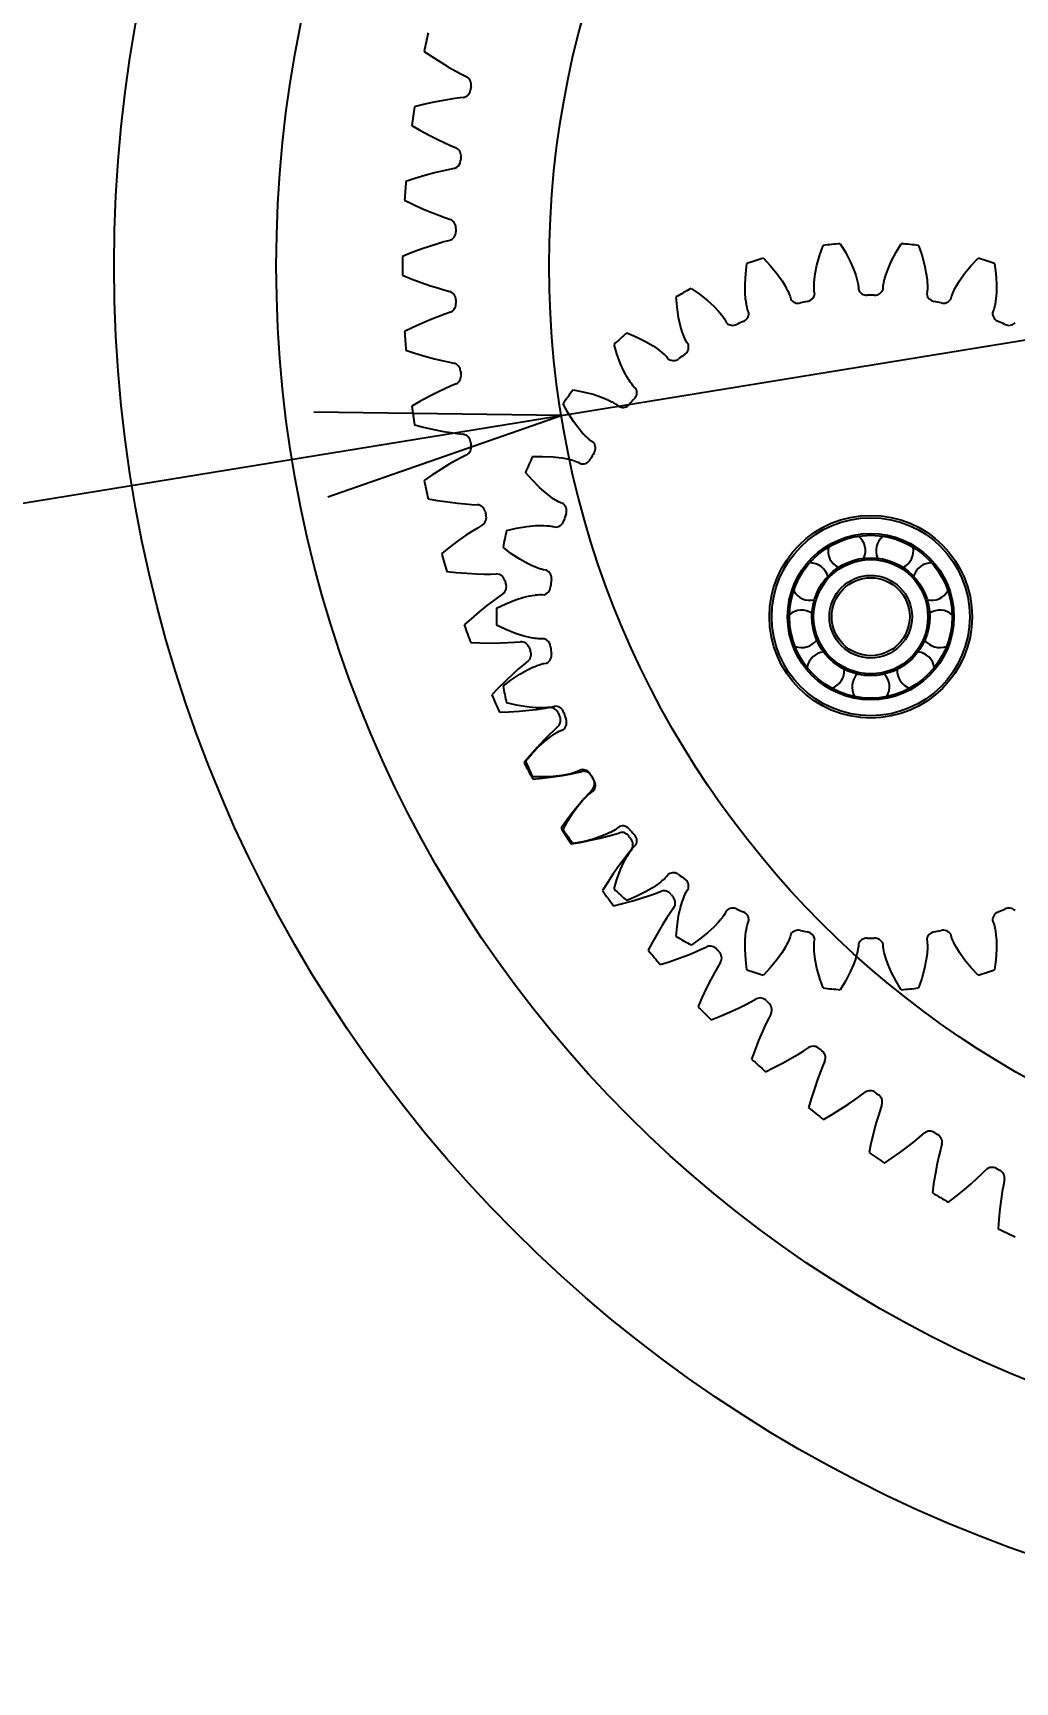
# Model space of a CAD drawing. Extents: x -3282 to 4846, y -1718 to 1845.
# Drawn here: x 2387.8 to 2513.8, y 307.5 to 519.1 of the extents above; entities that cross this region are included whole.
import ezdxf

# ---------------------------------------------------------------- set-up
doc = ezdxf.new("R2010")
doc.units = 0
doc.layers.get('0').update_dxf_attribs({"linetype": 'CONTINUOUS'})
doc.layers.add('DIMENSION', color=7, linetype='CONTINUOUS')
doc.layers.add('OUTLINE', color=7, linetype='CONTINUOUS')
doc.styles.add('VCDSTYLE14', font='DejaVu Sans Mono')
doc.dimstyles.get("Standard").update_dxf_attribs({"dimtxt": 2.5, "dimasz": 2.5, "dimexe": 1.25, "dimexo": 0.625, "dimtad": 1, "dimcen": 2.5, "dimazin": 3, "dimtfac": 1, "dimtmove": 0, "dimatfit": 3})

# ---------------------------------------------------------------- blocks, each defined once
blk = doc.blocks.new('*D3')
at = {"layer": 'DIMENSION'}
for p, q in [((2720.820225, 518.82797), (2690.862793, 508.370209)), ((2720.47168, 513.198486), (2690.862793, 508.370209)), ((2455.580078, 470.00296), (2690.862793, 508.370209)), ((2690.862793, 508.370209), (2722.590595, 507.971368)), ((2260.59668, 438.207214), (2455.580078, 470.00296)), ((2455.580078, 470.00296), (2423.852276, 470.401786)), ((2425.622651, 459.545186), (2455.580078, 470.00296))]:
    blk.add_line(p, q, dxfattribs=at)
at = {"layer": 'DIMENSION', "style": 'VCDSTYLE14'}
blk.add_text('%%c 238.4', height=20, rotation=9.26, dxfattribs=at).set_placement((2264.383545, 439.837952))

msp = doc.modelspace()

# ---------------------------------------------------------------- linework, layer by layer
at = {"color": 1}
for p, q in [((2437.991554, 516.698517), (2438.97588, 516.033479)), ((2438.97588, 516.033479), (2440.125239, 515.297944)), ((2440.125239, 515.297944), (2441.212444, 514.643509)), ((2441.212444, 514.643509), (2442.053473, 514.165458)), ((2442.053471, 514.16546), (2442.778914, 513.77346)), ((2442.778914, 513.77346), (2443.465147, 513.420559)), ((2437.889703, 509.873464), (2436.737283, 509.585193)), ((2439.221346, 510.171544), (2437.889703, 509.873464)), ((2440.46678, 510.41466), (2439.221346, 510.171544)), ((2441.420595, 510.576231), (2440.46678, 510.41466)), ((2442.236359, 510.696474), (2441.420593, 510.576231)), ((2443.001911, 510.793388), (2442.236359, 510.696474)), ((2436.401832, 507.198334), (2437.430151, 506.603579)), ((2437.430151, 506.603579), (2438.628019, 505.950011)), ((2438.628019, 505.950011), (2439.758226, 505.373009)), ((2439.758226, 505.373009), (2440.630553, 504.954791)), ((2440.630551, 504.954792), (2441.381572, 504.614352)), ((2441.381572, 504.614352), (2442.09075, 504.310179)), ((2440.249589, 501.33016), (2439.309368, 501.102447)), ((2441.054978, 501.507014), (2440.249587, 501.330159)), ((2441.811905, 501.657094), (2441.054978, 501.507014)), ((2436.776321, 500.382802), (2435.646817, 500.014844)), ((2438.083927, 500.773046), (2436.776321, 500.382802)), ((2439.309368, 501.102447), (2438.083927, 500.773046)), ((2435.478682, 497.6104), (2436.545984, 497.088826)), ((2436.545984, 497.088826), (2437.786524, 496.520408)), ((2437.786524, 496.520408), (2438.954227, 496.023651)), ((2438.954227, 496.023651), (2439.853604, 495.667302)), ((2439.853601, 495.667303), (2440.62654, 495.380081)), ((2440.62654, 495.380081), (2441.355209, 495.126119)), ((2436.327686, 490.837593), (2435.226601, 490.391741)), ((2437.604884, 491.3181), (2436.327686, 490.837593)), ((2438.804363, 491.732181), (2437.604884, 491.3181)), ((2439.726409, 492.024926), (2438.804363, 491.732181)), ((2440.517499, 492.25753), (2439.726407, 492.024925)), ((2441.262113, 492.460045), (2440.517499, 492.25753)), ((2488.741609, 490.586921), (2489.163982, 491.798503)), ((2491.361776, 492.029499), (2492.02682, 490.93221)), ((2492.02682, 490.93221), (2492.65255, 489.729284)), ((2497.905914, 489.729284), (2498.531645, 490.93221)), ((2498.531645, 490.93221), (2499.196689, 492.0295)), ((2501.394483, 491.798501), (2501.816855, 490.586921)), ((2479.237299, 488.213714), (2479.39854, 489.486636)), ((2481.50028, 490.169531), (2482.378931, 489.234491)), ((2482.378931, 489.234491), (2483.24109, 488.187949)), ((2488.157545, 488.171826), (2488.379655, 489.280185)), ((2488.379655, 489.280185), (2488.741609, 490.586921)), ((2492.65255, 489.729284), (2493.100247, 488.691325)), ((2493.100247, 488.691325), (2493.354717, 487.974562)), ((2497.203747, 487.974559), (2497.458217, 488.691325)), ((2497.458217, 488.691325), (2497.905914, 489.729284)), ((2501.816855, 490.586921), (2502.17881, 489.280185)), ((2502.17881, 489.280185), (2502.40092, 488.171826)), ((2507.317375, 488.187949), (2508.179534, 489.234491)), ((2508.179534, 489.234491), (2509.058185, 490.169532)), ((2511.159925, 489.486634), (2511.321165, 488.213714)), ((2435.226601, 487.981425), (2436.327686, 487.535573)), ((2436.327686, 487.535573), (2437.604855, 487.055076)), ((2437.604855, 487.055076), (2438.804366, 486.640984)), ((2438.804366, 486.640984), (2439.726409, 486.34824)), ((2479.15494, 486.860279), (2479.237299, 488.213714)), ((2479.168124, 485.729961), (2479.15494, 486.860279)), ((2483.24109, 488.187949), (2483.894807, 487.265753)), ((2483.894807, 487.265753), (2484.29274, 486.61756)), ((2484.29274, 486.61756), (2484.447531, 486.336951)), ((2488.00681, 486.483321), (2488.007707, 486.587176)), ((2488.00984, 486.266616), (2488.00681, 486.483321)), ((2488.007707, 486.587176), (2488.010514, 486.710053)), ((2488.010514, 486.710053), (2488.02053, 486.942641)), ((2488.02053, 486.942641), (2488.024939, 487.017113)), ((2488.024939, 487.017113), (2488.05766, 487.41782)), ((2488.057659, 487.417816), (2488.157545, 488.171826)), ((2493.354717, 487.974561), (2493.447784, 487.667902)), ((2493.447784, 487.667902), (2493.545773, 487.301099)), ((2493.545773, 487.301099), (2493.547984, 487.292067)), ((2493.547984, 487.292067), (2493.598749, 487.071053)), ((2493.598749, 487.071053), (2493.613889, 486.998627)), ((2493.613889, 486.998627), (2493.657545, 486.761054)), ((2493.657545, 486.761054), (2493.682134, 486.589028)), ((2493.682134, 486.589028), (2493.691125, 486.505417)), ((2493.691124, 486.505424), (2493.706469, 486.157125)), ((2496.851995, 486.157125), (2496.86734, 486.505424)), ((2496.86734, 486.505424), (2496.879983, 486.618167)), ((2496.879983, 486.618167), (2496.915803, 486.848314)), ((2496.915803, 486.848314), (2496.917624, 486.858458)), ((2496.917624, 486.858458), (2496.959716, 487.071057)), ((2496.959716, 487.071057), (2496.982186, 487.172457)), ((2496.982186, 487.172457), (2497.01048, 487.292065)), ((2497.01048, 487.292065), (2497.068634, 487.517487)), ((2497.068634, 487.517487), (2497.088431, 487.589416)), ((2497.088431, 487.589416), (2497.203748, 487.974563)), ((2502.40092, 488.171826), (2502.500805, 487.417819)), ((2502.500805, 487.417818), (2502.52808, 487.09851)), ((2502.52808, 487.09851), (2502.547665, 486.71935)), ((2502.547665, 486.71935), (2502.54795, 486.710055)), ((2502.54795, 486.710055), (2502.551655, 486.483316)), ((2502.551655, 486.483316), (2502.551405, 486.409325)), ((2506.072852, 486.264806), (2506.265726, 486.617561)), ((2506.265724, 486.617558), (2506.663657, 487.265753)), ((2506.663657, 487.265753), (2507.317375, 488.187949)), ((2511.321165, 488.213714), (2511.403525, 486.860279)), ((2511.403525, 486.860279), (2511.39034, 485.729961)), ((2439.726407, 486.348241), (2440.517499, 486.115636)), ((2440.517499, 486.115636), (2441.262108, 485.913122)), ((2470.434099, 483.91631), (2470.327161, 485.194939)), ((2472.240991, 486.299888), (2473.294846, 485.567963)), ((2473.294846, 485.567963), (2474.355753, 484.723543)), ((2474.355753, 484.723543), (2475.186921, 483.957415)), ((2479.227189, 484.97166), (2479.168124, 485.729961)), ((2479.278495, 484.572911), (2479.227189, 484.971664)), ((2479.289666, 484.499149), (2479.278495, 484.572911)), ((2479.328226, 484.269562), (2479.289666, 484.499149)), ((2484.447531, 486.336951), (2484.619641, 485.998537)), ((2484.619641, 485.998537), (2484.623682, 485.990162)), ((2484.623682, 485.990162), (2484.719289, 485.784532)), ((2484.719289, 485.784532), (2484.749156, 485.716837)), ((2484.749156, 485.716837), (2484.841252, 485.493531)), ((2484.841252, 485.493531), (2484.901071, 485.330377)), ((2484.901071, 485.330377), (2484.927248, 485.250463)), ((2484.927246, 485.25047), (2485.014672, 484.912972)), ((2488.010167, 486.256315), (2488.00984, 486.266616)), ((2488.02298, 486.023749), (2488.010167, 486.256315)), ((2488.034055, 485.910842), (2488.02298, 486.023749)), ((2488.09146, 485.566964), (2488.034055, 485.910842)), ((2502.52441, 485.910842), (2502.467004, 485.566964)), ((2502.532999, 485.994488), (2502.524409, 485.910835)), ((2502.544713, 486.167867), (2502.532999, 485.994488)), ((2502.551405, 486.409325), (2502.544713, 486.167867)), ((2505.543793, 484.912972), (2505.631218, 485.25047)), ((2505.631218, 485.25047), (2505.667025, 485.35812)), ((2505.667025, 485.35812), (2505.749913, 485.575791)), ((2505.749913, 485.575791), (2505.753803, 485.585334)), ((2505.753803, 485.585334), (2505.839177, 485.784536)), ((2505.839177, 485.784536), (2505.882239, 485.879048)), ((2505.882239, 485.879048), (2505.934781, 485.99016)), ((2505.934781, 485.99016), (2506.038533, 486.198565)), ((2506.038533, 486.198565), (2506.072852, 486.264806)), ((2511.291566, 484.653662), (2511.231892, 484.278715)), ((2511.331276, 484.971663), (2511.291566, 484.653662)), ((2511.39034, 485.729961), (2511.331276, 484.971663)), ((2438.954224, 482.349513), (2437.786552, 481.85277)), ((2439.853603, 482.705863), (2438.954224, 482.349513)), ((2440.626541, 482.993085), (2439.853601, 482.705863)), ((2441.355214, 483.247049), (2440.626541, 482.993085)), ((2470.634934, 482.575327), (2470.434099, 483.91631)), ((2470.882837, 481.472451), (2470.634934, 482.575327)), ((2475.186921, 483.957415), (2475.710925, 483.406121)), ((2475.710925, 483.406121), (2475.920675, 483.163827)), ((2475.920675, 483.163827), (2476.159384, 482.868592)), ((2476.159384, 482.868592), (2476.165079, 482.86124)), ((2476.165079, 482.86124), (2476.301349, 482.679981)), ((2476.301349, 482.679981), (2476.344638, 482.619975)), ((2476.344638, 482.619975), (2476.48115, 482.420698)), ((2476.48115, 482.420698), (2476.573582, 482.273545)), ((2476.573582, 482.273545), (2476.615803, 482.20082)), ((2479.351028, 484.148787), (2479.328226, 484.269562)), ((2479.371744, 484.047014), (2479.351028, 484.148787)), ((2479.419763, 483.835675), (2479.371744, 484.047014)), ((2479.422224, 483.825667), (2479.419763, 483.835675)), ((2479.483111, 483.600847), (2479.422224, 483.825667)), ((2479.517418, 483.49271), (2479.483111, 483.600847)), ((2479.645065, 483.168281), (2479.517418, 483.49271)), ((2511.041047, 483.49271), (2510.913399, 483.168281)), ((2511.066839, 483.572742), (2511.041044, 483.492703)), ((2511.114344, 483.739897), (2511.066839, 483.572742)), ((2511.171092, 483.974687), (2511.114344, 483.739897)), ((2511.18672, 484.047009), (2511.171092, 483.974687)), ((2511.230239, 484.269564), (2511.18672, 484.047009)), ((2511.231892, 484.278715), (2511.230239, 484.269564)), ((2436.545984, 481.28434), (2435.478682, 480.762766)), ((2437.786552, 481.85277), (2436.545984, 481.28434)), ((2463.988583, 480.589692), (2465.171585, 480.09287)), ((2471.09827, 480.743001), (2470.882837, 481.472451)), ((2471.23136, 480.363633), (2471.098269, 480.743005)), ((2471.257622, 480.293805), (2471.23136, 480.363633)), ((2471.343074, 480.077252), (2471.257622, 480.293805)), ((2476.6158, 482.200826), (2476.771484, 481.888881)), ((2435.646817, 478.358322), (2436.776321, 477.990363)), ((2462.71675, 477.882526), (2462.346306, 479.110981)), ((2465.171585, 480.09287), (2466.384874, 479.487477)), ((2466.384874, 479.487477), (2467.357165, 478.9109)), ((2467.357165, 478.9109), (2467.984338, 478.4806)), ((2467.984339, 478.4806), (2468.239881, 478.28721)), ((2468.239881, 478.28721), (2468.534757, 478.048058)), ((2468.534757, 478.048058), (2468.541855, 478.04205)), ((2468.541855, 478.04205), (2468.712834, 477.893085)), ((2471.390488, 479.963857), (2471.343074, 480.077252)), ((2471.431911, 479.868615), (2471.390488, 479.963857)), ((2471.52282, 479.671878), (2471.431911, 479.868615)), ((2471.527309, 479.662601), (2471.52282, 479.671878)), ((2471.633607, 479.455353), (2471.527309, 479.662601)), ((2471.689648, 479.356711), (2471.633607, 479.455353)), ((2471.881958, 479.065912), (2471.689648, 479.356711)), ((2436.776321, 477.990363), (2438.083897, 477.600128)), ((2438.083897, 477.600128), (2439.309371, 477.270718)), ((2439.309371, 477.270718), (2440.249589, 477.043006)), ((2440.249587, 477.043006), (2441.054977, 476.866152)), ((2441.054977, 476.866152), (2441.811899, 476.716073)), ((2463.192002, 476.612603), (2462.71675, 477.882526)), ((2463.663789, 475.585369), (2463.192002, 476.612603)), ((2468.712834, 477.893085), (2468.767653, 477.84339)), ((2468.767653, 477.84339), (2468.942614, 477.676849)), ((2468.942614, 477.676849), (2469.063621, 477.55213)), ((2469.063621, 477.55213), (2469.12004, 477.489773)), ((2469.120035, 477.489778), (2469.337175, 477.217018)), ((2442.090755, 474.062989), (2441.381572, 473.758814)), ((2464.026176, 474.916651), (2463.663789, 475.585369)), ((2464.235232, 474.573244), (2464.026173, 474.916655)), ((2464.275438, 474.510402), (2464.235232, 474.573244)), ((2464.404047, 474.316348), (2464.275438, 474.510402)), ((2464.474001, 474.215288), (2464.404047, 474.316348)), ((2464.53432, 474.13074), (2464.474001, 474.215288)), ((2464.664147, 473.957203), (2464.53432, 474.13074)), ((2464.670467, 473.949062), (2464.664147, 473.957203)), ((2464.817532, 473.768444), (2464.670467, 473.949062)), ((2437.430151, 471.769586), (2436.401832, 471.174831)), ((2438.628046, 472.423169), (2437.430151, 471.769586)), ((2439.758223, 473.000155), (2438.628046, 472.423169)), ((2440.630553, 473.418375), (2439.758223, 473.000155)), ((2441.381572, 473.758814), (2440.630551, 473.418374)), ((2457.103727, 473.288505), (2458.364173, 473.048499)), ((2458.364173, 473.048499), (2459.676816, 472.708593)), ((2459.676816, 472.708593), (2460.747738, 472.346767)), ((2460.747738, 472.346767), (2461.45067, 472.056266)), ((2461.45067, 472.056266), (2461.740837, 471.920233)), ((2461.740837, 471.920233), (2462.078991, 471.747614)), ((2462.078991, 471.747614), (2462.087184, 471.743214)), ((2462.087184, 471.743214), (2462.285398, 471.633052)), ((2464.892856, 473.683609), (2464.817532, 473.768444)), ((2465.141425, 473.439148), (2464.892856, 473.683609)), ((2456.422538, 470.376068), (2455.804779, 471.500659)), ((2457.151437, 469.232707), (2456.422538, 470.376068)), ((2462.285398, 471.633052), (2462.349351, 471.59584)), ((2462.349351, 471.59584), (2462.555114, 471.469316)), ((2462.555114, 471.469316), (2462.699408, 471.372481)), ((2462.699408, 471.372481), (2462.767558, 471.323216)), ((2462.767552, 471.32322), (2463.036657, 471.101566)), ((2436.737283, 468.787973), (2437.889703, 468.499701)), ((2437.889703, 468.499701), (2439.221316, 468.201628)), ((2439.221316, 468.201628), (2440.466783, 467.958505)), ((2440.466783, 467.958505), (2441.420595, 467.796934)), ((2441.420593, 467.796934), (2442.236358, 467.676692)), ((2442.236358, 467.676692), (2443.001905, 467.579779)), ((2457.826487, 468.32601), (2457.151437, 469.232707)), ((2458.31999, 467.747249), (2457.826487, 468.32601)), ((2458.595876, 467.454811), (2458.319987, 467.747252)), ((2458.648269, 467.401703), (2458.595876, 467.454811)), ((2458.814413, 467.238628), (2458.648269, 467.401703)), ((2458.90385, 467.154321), (2458.814413, 467.238628)), ((2458.98043, 467.084162), (2458.90385, 467.154321)), ((2459.1435, 466.94141), (2458.98043, 467.084162)), ((2459.151374, 466.93476), (2459.1435, 466.94141)), ((2459.332778, 466.788665), (2459.151374, 466.93476)), ((2459.424095, 466.721345), (2459.332778, 466.788665)), ((2459.718058, 466.533906), (2459.424095, 466.721345)), ((2441.212441, 463.729655), (2440.125266, 463.075238)), ((2442.053473, 464.207707), (2441.212441, 463.729655)), ((2442.778915, 464.599705), (2442.053471, 464.207706)), ((2443.465151, 464.952609), (2442.778915, 464.599705)), ((2451.887323, 464.715424), (2453.170125, 464.742725)), ((2453.170125, 464.742725), (2454.524755, 464.68316)), ((2454.524755, 464.68316), (2455.647503, 464.551898)), ((2455.647503, 464.551898), (2456.395472, 464.413893)), ((2456.395473, 464.413893), (2456.707581, 464.341161)), ((2456.707581, 464.341161), (2457.074236, 464.242621)), ((2457.074236, 464.242621), (2457.083164, 464.24002)), ((2457.083164, 464.24002), (2457.29995, 464.173477)), ((2457.29995, 464.173477), (2457.370243, 464.150375)), ((2457.370243, 464.150375), (2457.597815, 464.069396)), ((2457.597815, 464.069396), (2457.759089, 464.004678)), ((2457.759089, 464.004678), (2457.835993, 463.970658)), ((2457.835986, 463.970661), (2458.145295, 463.809801)), ((2438.97588, 462.339686), (2437.991554, 461.674648)), ((2440.125266, 463.075238), (2438.97588, 462.339686)), ((2451.826549, 461.725004), (2450.988475, 462.69658)), ((2452.777238, 460.758174), (2451.826549, 461.725004)), ((2438.492687, 459.317004), (2439.662409, 459.109823)), ((2439.662409, 459.109823), (2441.01157, 458.905364)), ((2453.626051, 460.011642), (2452.777238, 460.758174)), ((2454.2291, 459.548134), (2453.626051, 460.011642)), ((2454.559758, 459.319446), (2454.229096, 459.548136)), ((2454.622049, 459.278391), (2454.559758, 459.319446)), ((2454.818467, 459.153423), (2454.622049, 459.278391)), ((2454.923478, 459.089554), (2454.818467, 459.153423)), ((2455.012972, 459.036849), (2454.923478, 459.089554)), ((2455.202158, 458.931121), (2455.012972, 459.036849)), ((2441.01157, 458.905364), (2442.270963, 458.749714)), ((2442.270963, 458.749714), (2443.233722, 458.65507)), ((2443.23372, 458.655071), (2444.055886, 458.592026)), ((2444.055886, 458.592026), (2444.826328, 458.548751)), ((2455.211243, 458.926254), (2455.202158, 458.931121)), ((2455.419057, 458.821068), (2455.211243, 458.926254)), ((2455.522375, 458.774205), (2455.419057, 458.821068)), ((2455.848885, 458.65198), (2455.522375, 458.774205)), ((2444.11543, 455.118734), (2443.309794, 454.583179)), ((2444.81176, 455.560382), (2444.115428, 455.118733)), ((2445.471708, 455.960295), (2444.81176, 455.560382)), ((2448.567355, 455.245134), (2449.816448, 455.538548)), ((2449.816448, 455.538548), (2451.15386, 455.761929)), ((2451.15386, 455.761929), (2452.279364, 455.866967)), ((2452.279364, 455.866967), (2453.039682, 455.88749)), ((2453.039682, 455.88749), (2453.360092, 455.881238)), ((2453.360092, 455.881238), (2453.739222, 455.861083)), ((2453.739222, 455.861083), (2453.748496, 455.860395)), ((2453.748496, 455.860395), (2453.97438, 455.840378)), ((2453.97438, 455.840378), (2454.047939, 455.832396)), ((2454.047939, 455.832396), (2454.287375, 455.800501)), ((2454.287375, 455.800501), (2454.45858, 455.770728)), ((2454.45858, 455.770728), (2454.540877, 455.753442)), ((2454.54087, 455.753443), (2454.876864, 455.660407)), ((2441.175641, 453.040581), (2440.240103, 452.3085)), ((2442.270917, 453.854518), (2441.175641, 453.040581)), ((2443.309794, 454.583179), (2442.270917, 453.854518)), ((2449.129652, 452.307427), (2448.107889, 453.083526)), ((2450.260581, 451.559384), (2449.129652, 452.307427)), ((2451.246058, 451.005643), (2450.260581, 451.559384)), ((2451.932298, 450.677644), (2451.246058, 451.005643)), ((2452.303277, 450.522702), (2451.932294, 450.677646)), ((2452.372742, 450.495495), (2452.303277, 450.522702)), ((2440.904476, 449.991556), (2442.085801, 449.866476)), ((2442.085801, 449.866476), (2443.445938, 449.756628)), ((2443.445938, 449.756628), (2444.713121, 449.689207)), ((2444.713121, 449.689207), (2445.680136, 449.661953)), ((2445.680134, 449.661953), (2446.504695, 449.656414)), ((2446.504695, 449.656414), (2447.27628, 449.666987)), ((2452.590851, 450.414096), (2452.372742, 450.495495)), ((2452.706846, 450.373455), (2452.590851, 450.414096)), ((2452.805342, 450.340509), (2452.706846, 450.373455)), ((2453.012376, 450.276425), (2452.805342, 450.340509)), ((2453.022274, 450.273553), (2453.012376, 450.276425)), ((2453.247417, 450.213873), (2453.022274, 450.273553)), ((2453.35822, 450.189514), (2453.247417, 450.213873)), ((2453.703008, 450.137846), (2453.35822, 450.189515)), ((2447.470205, 446.684881), (2446.806377, 446.195735)), ((2448.100649, 447.129857), (2447.470205, 446.684881)), ((2448.449713, 445.838236), (2449.711455, 446.334799)), ((2449.711455, 446.334799), (2450.790526, 446.671547)), ((2450.790526, 446.671547), (2451.529962, 446.8497)), ((2451.529962, 446.8497), (2451.84467, 446.910202)), ((2451.84467, 446.910202), (2452.219705, 446.969313)), ((2452.219705, 446.969313), (2452.22892, 446.970569)), ((2452.22892, 446.970569), (2452.45403, 446.997953)), ((2452.45403, 446.997953), (2452.527641, 447.005439)), ((2452.527641, 447.005439), (2452.768476, 447.024023)), ((2452.768476, 447.024023), (2452.94213, 447.030496)), ((2452.94213, 447.030496), (2453.026223, 447.030698)), ((2453.026215, 447.030698), (2453.374211, 447.009552)), ((2445.054546, 444.805933), (2444.018715, 443.917576)), ((2446.040063, 445.605287), (2445.054546, 444.805933)), ((2446.806379, 446.195736), (2446.040063, 445.605287)), ((2447.288919, 445.291533), (2448.449713, 445.838236)), ((2444.018715, 443.917576), (2443.136524, 443.122019)), ((2448.449713, 442.534929), (2447.288918, 443.081633)), ((2449.711455, 442.038367), (2448.449713, 442.534929)), ((2443.960901, 440.857063), (2445.148073, 440.814692)), ((2445.148073, 440.814692), (2446.512559, 440.799991)), ((2446.512559, 440.799991), (2447.781358, 440.821128)), ((2447.781358, 440.821128), (2448.74792, 440.861396)), ((2448.747917, 440.861396), (2449.570856, 440.913388)), ((2449.570856, 440.913388), (2450.339823, 440.977759)), ((2450.790526, 441.701618), (2449.711455, 442.038367)), ((2451.529964, 441.523465), (2450.790526, 441.701618)), ((2451.925052, 441.449039), (2451.52996, 441.523465)), ((2451.998655, 441.43687), (2451.925052, 441.449039)), ((2452.228922, 441.402596), (2451.998655, 441.43687)), ((2452.350832, 441.386961), (2452.228922, 441.402596)), ((2452.454025, 441.375213), (2452.350832, 441.386961)), ((2452.669859, 441.355574), (2452.454025, 441.375213)), ((2452.680138, 441.354823), (2452.669859, 441.355574)), ((2452.912769, 441.343256), (2452.680138, 441.354823)), ((2453.026215, 441.342468), (2452.912769, 441.343256)), ((2453.374211, 441.363614), (2453.026215, 441.342468)), ((2450.741298, 438.016445), (2450.113208, 437.482184)), ((2451.339166, 438.504314), (2450.741298, 438.016445)), ((2452.227547, 437.820132), (2452.582097, 437.955925)), ((2452.582097, 437.955925), (2452.590849, 437.959069)), ((2452.590849, 437.959069), (2452.805346, 438.032658)), ((2452.805346, 438.032658), (2452.875793, 438.055285)), ((2452.875793, 438.055285), (2453.107501, 438.123535)), ((2453.107501, 438.123535), (2453.276015, 438.165971)), ((2453.276015, 438.165971), (2453.358227, 438.183652)), ((2453.35822, 438.183651), (2453.703008, 438.235319)), ((2448.462592, 435.973566), (2447.491253, 435.015117)), ((2448.10789, 435.28964), (2449.129652, 436.065739)), ((2449.389948, 436.83972), (2448.462592, 435.973566)), ((2449.129652, 436.065739), (2450.260581, 436.813781)), ((2450.113209, 437.482185), (2449.389948, 436.83972)), ((2450.260581, 436.813781), (2451.246058, 437.367522)), ((2451.246058, 437.367522), (2451.932295, 437.69552)), ((2451.932295, 437.69552), (2452.227547, 437.820132)), ((2447.491253, 435.015117), (2446.666706, 434.15996)), ((2447.64707, 431.958027), (2448.834306, 431.998572)), ((2449.816448, 432.834617), (2448.567353, 433.128031)), ((2448.834306, 431.998572), (2450.196494, 432.079088)), ((2451.15386, 432.611237), (2449.816448, 432.834617)), ((2450.196494, 432.079088), (2451.460728, 432.188681)), ((2452.279364, 432.506199), (2451.15386, 432.611237)), ((2451.460728, 432.188681), (2452.422126, 432.296275)), ((2453.039684, 432.485676), (2452.279364, 432.506199)), ((2452.422123, 432.296274), (2453.239431, 432.405545)), ((2453.441612, 432.49502), (2453.03968, 432.485676)), ((2453.239431, 432.405545), (2454.002035, 432.5234)), ((2453.516137, 432.498419), (2453.441612, 432.49502)), ((2453.748498, 432.51277), (2453.516137, 432.498419)), ((2453.870995, 432.522823), (2453.748498, 432.51277)), ((2453.974375, 432.532786), (2453.870995, 432.522823)), ((2454.189576, 432.558452), (2453.974375, 432.532786)), ((2454.199786, 432.559854), (2454.189576, 432.558452)), ((2454.429739, 432.596907), (2454.199786, 432.559854)), ((2454.54087, 432.619722), (2454.429739, 432.596907)), ((2454.876864, 432.712758), (2454.54087, 432.619722)), ((2454.609102, 429.597305), (2454.01981, 429.020531)), ((2455.171481, 430.12569), (2454.609102, 429.597305)), ((2455.012976, 429.336319), (2455.077178, 429.373098)), ((2455.077178, 429.373098), (2455.289633, 429.488031)), ((2455.289633, 429.488031), (2455.445641, 429.564576)), ((2455.445641, 429.564576), (2455.522381, 429.598964)), ((2455.522375, 429.598961), (2455.848885, 429.721185)), ((2452.478451, 427.400448), (2451.576336, 426.376576)), ((2451.826549, 426.648162), (2452.777238, 427.614991)), ((2453.343129, 428.32918), (2452.478451, 427.400448)), ((2452.777238, 427.614991), (2453.626051, 428.361523)), ((2454.019812, 429.020533), (2453.343129, 428.32918)), ((2453.626051, 428.361523), (2454.229097, 428.82503)), ((2454.229098, 428.82503), (2454.491989, 429.008305)), ((2454.491989, 429.008305), (2454.810559, 429.214846)), ((2454.810559, 429.214846), (2454.818466, 429.219741)), ((2454.818466, 429.219741), (2455.012976, 429.336319)), ((2451.576336, 426.376576), (2450.813451, 425.465984)), ((2450.988476, 425.676586), (2451.826549, 426.648162)), ((2453.170125, 423.630441), (2451.887322, 423.657742)), ((2451.945025, 423.337802), (2453.126541, 423.461066)), ((2453.126541, 423.461066), (2454.479794, 423.636407)), ((2454.524755, 423.690005), (2453.170125, 423.630441)), ((2454.479794, 423.636407), (2455.733304, 423.833921)), ((2455.647503, 423.821268), (2454.524755, 423.690005)), ((2456.395475, 423.959273), (2455.647503, 423.821268)), ((2455.733304, 423.833921), (2456.684854, 424.008317)), ((2456.786677, 424.051978), (2456.395471, 423.959272)), ((2456.684852, 424.008317), (2457.492546, 424.174334)), ((2456.858867, 424.070798), (2456.786677, 424.051978)), ((2457.083166, 424.133146), (2456.858867, 424.070798)), ((2457.200896, 424.168447), (2457.083166, 424.133146)), ((2457.299946, 424.199687), (2457.200896, 424.168447)), ((2457.505108, 424.269534), (2457.299946, 424.199687)), ((2457.492546, 424.174334), (2458.245071, 424.345097)), ((2457.514804, 424.273029), (2457.505108, 424.269534)), ((2457.732027, 424.357081), (2457.514804, 424.273029)), ((2457.835986, 424.402504), (2457.732027, 424.357081)), ((2458.145295, 424.563364), (2457.835986, 424.402504)), ((2459.054773, 421.468477), (2458.507151, 420.852002)), ((2458.53903, 420.859842), (2458.807695, 421.128104)), ((2458.807695, 421.128104), (2458.814412, 421.134536)), ((2458.814412, 421.134536), (2458.980433, 421.289007)), ((2458.980433, 421.289007), (2459.035586, 421.338331)), ((2459.035586, 421.338331), (2459.219503, 421.494925)), ((2459.578925, 422.034805), (2459.054773, 421.468477)), ((2459.219503, 421.494925), (2459.356187, 421.602233)), ((2459.356187, 421.602233), (2459.424101, 421.651824)), ((2459.424095, 421.65182), (2459.718058, 421.839259)), ((2457.082558, 419.128345), (2456.254062, 418.044039)), ((2456.422538, 417.997097), (2457.151437, 419.140459)), ((2457.880344, 420.115132), (2457.082558, 419.128345)), ((2457.151437, 419.140459), (2457.826487, 420.047155)), ((2457.826487, 420.047155), (2458.319988, 420.625914)), ((2458.507152, 420.852004), (2457.880344, 420.115132)), ((2458.319988, 420.625914), (2458.53903, 420.859842)), ((2456.254062, 418.044039), (2455.556555, 417.082449)), ((2455.80478, 416.872508), (2456.422538, 417.997097)), ((2462.195004, 416.68896), (2462.087186, 416.629953)), ((2462.285394, 416.740111), (2462.195004, 416.68896)), ((2462.47155, 416.851087), (2462.285394, 416.740111)), ((2462.480308, 416.856521), (2462.47155, 416.851087)), ((2462.675309, 416.983901), (2462.480308, 416.856521)), ((2462.767552, 417.049945), (2462.675309, 416.983901)), ((2463.036657, 417.271599), (2462.767552, 417.049945)), ((2456.833827, 415.038386), (2458.003866, 415.243768)), ((2458.364173, 415.324666), (2457.103725, 415.084661)), ((2458.003866, 415.243768), (2459.341592, 415.51308)), ((2459.676816, 415.664572), (2458.364173, 415.324666)), ((2459.341592, 415.51308), (2460.57827, 415.797554)), ((2460.747738, 416.026399), (2459.676816, 415.664572)), ((2460.57827, 415.797554), (2461.515338, 416.037901)), ((2461.450673, 416.3169), (2460.747738, 416.026399)), ((2461.814051, 416.488915), (2461.450669, 416.316899)), ((2461.515335, 416.037901), (2462.309481, 416.259855)), ((2461.880751, 416.522333), (2461.814051, 416.488915)), ((2462.087186, 416.629953), (2461.880751, 416.522333)), ((2462.309481, 416.259855), (2463.048261, 416.482697)), ((2464.725355, 414.493553), (2464.836742, 414.626934)), ((2464.836742, 414.626934), (2464.892861, 414.689562)), ((2464.892856, 414.689556), (2465.141425, 414.934018)), ((2463.55337, 413.016394), (2462.97949, 412.237593)), ((2463.192002, 411.760562), (2463.663789, 412.787796)), ((2464.056654, 413.669566), (2463.553369, 413.016392)), ((2463.663789, 412.787796), (2464.026174, 413.456512)), ((2464.026174, 413.456513), (2464.191793, 413.73087)), ((2464.540024, 414.271077), (2464.056654, 413.669566)), ((2464.191793, 413.73087), (2464.398813, 414.049129)), ((2464.398813, 414.049129), (2464.404046, 414.056816)), ((2464.404046, 414.056816), (2464.534323, 414.242429)), ((2464.534323, 414.242429), (2464.578016, 414.302142)), ((2464.578016, 414.302142), (2464.725355, 414.493553)), ((2462.252482, 411.197559), (2461.501642, 410.058102)), ((2462.97949, 412.237593), (2462.252482, 411.197559)), ((2462.346307, 409.262186), (2462.71675, 410.490639)), ((2462.71675, 410.490639), (2463.192002, 411.760562)), ((2468.63505, 410.411251), (2468.541857, 410.331117)), ((2468.712831, 410.480078), (2468.63505, 410.411251)), ((2468.871846, 410.627333), (2468.712831, 410.480078)), ((2468.879282, 410.634469), (2468.871846, 410.627333)), ((2469.043539, 410.799608), (2468.879282, 410.634469)), ((2469.120035, 410.883387), (2469.043539, 410.799608)), ((2469.337175, 411.156148), (2469.120035, 410.883387)), ((2461.501642, 410.058102), (2460.872911, 409.050198)), ((2465.171585, 408.280296), (2463.988582, 407.783473)), ((2466.384874, 408.885688), (2465.171585, 408.280296)), ((2465.972023, 408.11873), (2466.890042, 408.423858)), ((2467.357165, 409.462265), (2466.384874, 408.885688)), ((2466.89004, 408.423858), (2467.666768, 408.700668)), ((2467.984341, 409.892567), (2467.357165, 409.462265)), ((2467.666768, 408.700668), (2468.388205, 408.974502)), ((2468.304014, 410.136373), (2467.984337, 409.892564)), ((2468.362309, 410.182929), (2468.304014, 410.136373)), ((2468.541857, 410.331117), (2468.362309, 410.182929)), ((2471.203227, 407.932958), (2471.339553, 408.287304)), ((2471.339553, 408.287304), (2471.343073, 408.295912)), ((2471.343073, 408.295912), (2471.431913, 408.504555)), ((2471.431913, 408.504555), (2471.462235, 408.572047)), ((2471.462235, 408.572047), (2471.566559, 408.789908)), ((2471.566559, 408.789908), (2471.64778, 408.943534)), ((2471.64778, 408.943534), (2471.689652, 409.016461)), ((2471.689648, 409.016454), (2471.881958, 409.307254)), ((2462.289659, 407.100212), (2463.442521, 407.386711)), ((2463.442521, 407.386711), (2464.758202, 407.748683)), ((2464.758202, 407.748683), (2465.972023, 408.11873)), ((2469.590375, 406.238565), (2469.133879, 405.551875)), ((2470.030608, 406.87233), (2469.590375, 406.238565)), ((2470.634934, 405.797838), (2470.882837, 406.900715)), ((2470.882837, 406.900715), (2471.09827, 407.630162)), ((2471.09827, 407.630162), (2471.203227, 407.932958)), ((2476.6158, 406.172339), (2476.558394, 406.074486)), ((2476.771484, 406.484285), (2476.6158, 406.172339)), ((2468.615724, 404.734942), (2467.963036, 403.646728)), ((2469.13388, 405.551877), (2468.615724, 404.734942)), ((2470.327161, 403.178227), (2470.434099, 404.456856)), ((2470.434099, 404.456856), (2470.634934, 405.797838)), ((2475.186921, 404.415751), (2474.355753, 403.649622)), ((2475.710926, 404.967046), (2475.186921, 404.415751)), ((2475.972924, 405.271989), (2475.710923, 404.967043)), ((2476.020265, 405.329647), (2475.972924, 405.271989)), ((2476.16508, 405.511927), (2476.020265, 405.329647)), ((2476.239576, 405.609687), (2476.16508, 405.511927)), ((2476.301347, 405.69318), (2476.239576, 405.609687)), ((2476.426271, 405.870279), (2476.301347, 405.69318)), ((2476.432061, 405.878805), (2476.426271, 405.870279)), ((2476.558394, 406.074486), (2476.432061, 405.878805)), ((2479.266898, 403.719504), (2479.326572, 404.09445)), ((2479.326572, 404.09445), (2479.328226, 404.103602)), ((2479.328226, 404.103602), (2479.371744, 404.326156)), ((2479.371744, 404.326156), (2479.387372, 404.398478)), ((2479.387372, 404.398478), (2479.44412, 404.633269)), ((2479.44412, 404.633269), (2479.491626, 404.800424)), ((2479.491626, 404.800424), (2479.51742, 404.880462)), ((2479.517418, 404.880456), (2479.645065, 405.204884)), ((2510.913399, 405.204884), (2511.041047, 404.880456)), ((2511.041047, 404.880456), (2511.075354, 404.772318)), ((2511.075354, 404.772318), (2511.13624, 404.547498)), ((2511.13624, 404.547498), (2511.138702, 404.537491)), ((2511.138702, 404.537491), (2511.186721, 404.326152)), ((2511.186721, 404.326152), (2511.207436, 404.224379)), ((2511.207436, 404.224379), (2511.230238, 404.103603)), ((2511.230238, 404.103603), (2511.268799, 403.874016)), ((2467.29351, 402.45767), (2466.736618, 401.408364)), ((2467.963036, 403.646728), (2467.29351, 402.45767)), ((2473.294846, 402.805202), (2472.240989, 402.073276)), ((2474.355753, 403.649622), (2473.294846, 402.805202)), ((2479.15494, 401.512887), (2479.168124, 402.643205)), ((2479.168124, 402.643205), (2479.227189, 403.401503)), ((2479.227189, 403.401503), (2479.266898, 403.719504)), ((2484.485612, 402.108359), (2484.292739, 401.755604)), ((2484.519931, 402.1746), (2484.485612, 402.108359)), ((2484.623683, 402.383005), (2484.519931, 402.1746)), ((2484.676226, 402.494117), (2484.623683, 402.383005)), ((2484.719287, 402.588629), (2484.676226, 402.494117)), ((2484.804661, 402.787831), (2484.719287, 402.588629)), ((2484.808552, 402.797374), (2484.804661, 402.787831)), ((2484.89144, 403.015046), (2484.808552, 402.797374)), ((2484.927246, 403.122696), (2484.89144, 403.015046)), ((2485.014672, 403.460193), (2484.927246, 403.122696)), ((2488.00681, 401.889849), (2488.00706, 401.96384)), ((2488.010514, 401.66311), (2488.00681, 401.889849)), ((2488.00706, 401.96384), (2488.013752, 402.205298)), ((2488.013752, 402.205298), (2488.025466, 402.378678)), ((2488.025466, 402.378678), (2488.034055, 402.46233)), ((2488.034055, 402.462323), (2488.09146, 402.806202)), ((2493.706469, 402.21604), (2493.691124, 401.867741)), ((2496.86734, 401.867741), (2496.851995, 402.21604)), ((2502.467004, 402.806202), (2502.52441, 402.462323)), ((2502.52441, 402.462323), (2502.535484, 402.349416)), ((2502.535484, 402.349416), (2502.548297, 402.11685)), ((2502.548297, 402.11685), (2502.548625, 402.106549)), ((2502.548625, 402.106549), (2502.551655, 401.889845)), ((2502.551655, 401.889845), (2502.550757, 401.785989)), ((2505.631218, 403.122696), (2505.543793, 403.460193)), ((2505.657394, 403.042788), (2505.631216, 403.122703)), ((2505.717212, 402.879634), (2505.657394, 403.042788)), ((2505.809309, 402.656329), (2505.717212, 402.879634)), ((2505.839175, 402.588633), (2505.809309, 402.656329)), ((2505.934782, 402.383004), (2505.839175, 402.588633)), ((2505.938824, 402.374628), (2505.934782, 402.383004)), ((2506.110934, 402.036214), (2505.938824, 402.374628)), ((2506.265725, 401.755606), (2506.110934, 402.036214)), ((2511.268799, 403.874016), (2511.279969, 403.800254)), ((2511.279969, 403.800254), (2511.331276, 403.401501)), ((2511.331275, 403.401505), (2511.39034, 402.643205)), ((2511.39034, 402.643205), (2511.403525, 401.512887)), ((2468.285939, 399.561955), (2469.416007, 399.928176)), ((2469.416007, 399.928176), (2470.703234, 400.381043)), ((2470.703234, 400.381043), (2471.888285, 400.83486)), ((2471.888285, 400.83486), (2472.782783, 401.203284)), ((2472.782781, 401.203283), (2473.538308, 401.533601)), ((2473.538308, 401.533601), (2474.238885, 401.857092)), ((2476.023928, 399.874609), (2475.628977, 399.211679)), ((2479.237299, 400.159452), (2479.15494, 401.512887)), ((2479.39854, 398.886531), (2479.237299, 400.159452)), ((2483.24109, 400.185216), (2482.378931, 399.138674)), ((2483.894807, 401.107412), (2483.24109, 400.185216)), ((2484.292741, 401.755608), (2483.894807, 401.107412)), ((2488.010799, 401.653815), (2488.010514, 401.66311)), ((2488.030385, 401.274655), (2488.010799, 401.653815)), ((2488.057659, 400.955347), (2488.030385, 401.274655)), ((2488.157545, 400.20134), (2488.057659, 400.955347)), ((2488.379655, 399.09298), (2488.157545, 400.20134)), ((2493.354718, 400.398606), (2493.100247, 399.681841)), ((2493.470033, 400.78375), (2493.354717, 400.398602)), ((2493.48983, 400.855678), (2493.470033, 400.78375)), ((2493.547985, 401.0811), (2493.48983, 400.855678)), ((2493.576278, 401.200709), (2493.547985, 401.0811)), ((2493.598748, 401.302108), (2493.576278, 401.200709)), ((2493.64084, 401.514707), (2493.598748, 401.302108)), ((2493.642662, 401.524851), (2493.64084, 401.514707)), ((2493.678482, 401.754999), (2493.642662, 401.524851)), ((2493.691124, 401.867741), (2493.678482, 401.754999)), ((2496.87633, 401.784138), (2496.86734, 401.867749)), ((2496.90092, 401.612112), (2496.87633, 401.784138)), ((2496.944576, 401.374539), (2496.90092, 401.612112)), ((2496.959715, 401.302113), (2496.944576, 401.374539)), ((2497.01048, 401.081099), (2496.959715, 401.302113)), ((2497.012692, 401.072066), (2497.01048, 401.081099)), ((2497.110681, 400.705264), (2497.012692, 401.072066)), ((2497.203747, 400.398604), (2497.110681, 400.705264)), ((2497.458217, 399.681841), (2497.203747, 400.398604)), ((2502.40092, 400.20134), (2502.17881, 399.09298)), ((2502.500805, 400.95535), (2502.40092, 400.20134)), ((2502.533525, 401.356052), (2502.500805, 400.955345)), ((2502.537934, 401.430525), (2502.533525, 401.356052)), ((2502.54795, 401.663112), (2502.537934, 401.430525)), ((2502.550757, 401.785989), (2502.54795, 401.663112)), ((2506.663657, 401.107412), (2506.265725, 401.755605)), ((2507.317375, 400.185216), (2506.663657, 401.107412)), ((2508.179534, 399.138674), (2507.317375, 400.185216)), ((2511.321165, 400.159452), (2511.159925, 398.88653)), ((2511.403525, 401.512887), (2511.321165, 400.159452)), ((2474.761588, 397.64373), (2474.186399, 396.512638)), ((2475.221494, 398.49482), (2474.761588, 397.64373)), ((2475.628977, 399.211679), (2475.221493, 398.494818)), ((2482.378931, 399.138674), (2481.500279, 398.203633)), ((2488.741609, 397.786245), (2488.379655, 399.09298)), ((2489.163981, 396.574664), (2488.741609, 397.786245)), ((2492.65255, 398.643881), (2492.02682, 397.440955)), ((2493.100247, 399.681841), (2492.65255, 398.643881)), ((2497.905914, 398.643881), (2497.458217, 399.681841)), ((2498.531645, 397.440955), (2497.905914, 398.643881)), ((2501.816855, 397.786245), (2501.394483, 396.574663)), ((2502.17881, 399.09298), (2501.816855, 397.786245)), ((2509.058184, 398.203634), (2508.179534, 399.138674)), ((2474.186399, 396.512638), (2473.601448, 395.279773)), ((2492.02682, 397.440955), (2491.361775, 396.343666)), ((2499.196689, 396.343667), (2498.531645, 397.440955)), ((2473.601448, 395.279773), (2473.119109, 394.194176)), ((2475.895224, 392.904499), (2477.147724, 393.446054)), ((2477.147724, 393.446054), (2478.298233, 393.981432)), ((2478.298233, 393.981432), (2479.164852, 394.411354)), ((2479.16485, 394.411353), (2479.895494, 394.79357)), ((2479.895494, 394.79357), (2480.571799, 395.165143)), ((2474.793455, 392.46034), (2475.895224, 392.904499)), ((2481.786555, 391.879605), (2481.387138, 390.998506)), ((2482.143039, 392.623142), (2481.786554, 391.879603)), ((2482.490785, 393.312007), (2482.143039, 392.623142)), ((2480.892252, 389.830046), (2480.394726, 388.559381)), ((2481.387138, 390.998506), (2480.892252, 389.830046)), ((2480.394726, 388.559381), (2479.989289, 387.442782)), ((2484.060277, 386.977504), (2485.170637, 387.591833)), ((2485.170637, 387.591833), (2486.005155, 388.081161)), ((2486.005153, 388.081159), (2486.707356, 388.513412)), ((2486.707356, 388.513412), (2487.356093, 388.931256)), ((2489.399672, 387.216497), (2489.100827, 386.505052)), ((2481.780502, 385.829965), (2482.848605, 386.349898)), ((2482.848605, 386.349898), (2484.060277, 386.977504)), ((2488.797078, 385.738459), (2488.460096, 384.831645)), ((2489.100827, 386.505052), (2488.797077, 385.738457)), ((2488.047923, 383.63151), (2487.640246, 382.329234)), ((2488.460096, 384.831645), (2488.047923, 383.63151)), ((2493.940705, 382.723724), (2494.558715, 383.185804)), ((2487.640246, 382.329234), (2487.313687, 381.187073)), ((2490.242273, 380.296307), (2491.407214, 381.006907)), ((2491.407214, 381.006907), (2492.472016, 381.697194)), ((2492.472016, 381.697194), (2493.270367, 382.243542)), ((2493.270365, 382.243541), (2493.940705, 382.723724)), ((2496.468442, 380.887217), (2496.218907, 380.1013)), ((2496.716932, 381.617775), (2496.468442, 380.887217)), ((2489.213041, 379.703134), (2490.242273, 380.296307)), ((2495.946003, 379.173191), (2495.618551, 377.947227)), ((2496.218908, 380.101302), (2495.946003, 379.173191)), ((2495.302709, 376.619685), (2495.056619, 375.457527)), ((2495.618551, 377.947227), (2495.302709, 376.619685)), ((2500.166798, 376.326232), (2500.925094, 376.92694)), ((2500.925092, 376.926938), (2501.560303, 377.452712)), ((2501.560303, 377.452712), (2502.144575, 377.956777)), ((2504.406914, 376.543117), (2504.209991, 375.797004)), ((2497.054861, 374.109695), (2498.040208, 374.773219)), ((2498.040208, 374.773219), (2499.152742, 375.56335)), ((2499.152742, 375.56335), (2500.166798, 376.326232)), ((2504.015887, 374.995598), (2503.808388, 374.05071)), ((2504.209991, 375.797004), (2504.015886, 374.995596)), ((2503.567253, 372.804891), (2503.344786, 371.458551)), ((2503.808388, 374.05071), (2503.567253, 372.804891)), ((2508.932039, 372.157253), (2509.529027, 372.726057)), ((2509.529027, 372.726057), (2510.076713, 373.26965)), ((2503.344786, 371.458551), (2503.180362, 370.282057)), ((2506.204419, 369.807541), (2507.259126, 370.673354)), ((2507.259126, 370.673354), (2508.217496, 371.505114)), ((2508.217496, 371.505114), (2508.932041, 372.157255)), ((2512.150029, 370.44622), (2512.008947, 369.48916)), ((2512.287756, 371.259215), (2512.150028, 370.446218)), ((2512.432154, 372.017246), (2512.287756, 371.259215)), ((2505.267757, 369.076899), (2506.204419, 369.807541)), ((2511.855304, 368.229555), (2511.727294, 366.870976)), ((2512.008947, 369.48916), (2511.855304, 368.229555)), ((2511.727294, 366.870976), (2511.645339, 365.685879))]:
    msp.add_line(p, q, dxfattribs=at)
for centre, radius in [((2573.221519, 489.186583), 175), ((2573.221519, 489.186583), 154.196077), ((2495.279232, 444.186583), 13), ((2495.279232, 444.186583), 12.7), ((2495.279232, 444.186583), 10.665), ((2495.279232, 444.186583), 10.44), ((2495.279232, 444.186583), 7.56), ((2495.279232, 444.186583), 7.335), ((2495.279232, 444.186583), 5.3), ((2495.279232, 444.186583), 5)]:
    msp.add_circle(centre, radius, dxfattribs=at)
for centre, radius, start, end in [((2573.221343, 489.18662), 138, 167.499628, 168.500372), ((2442.907285, 512.443617), 1.125, 346.738787, 60.272366), ((2573.221519, 489.186583), 131.25, 169.907943, 170.092057), ((2442.811821, 511.902212), 1.125, 279.727913, 353.2612), ((2573.221341, 489.186608), 138, 171.499628, 172.500372), ((2441.602396, 503.296703), 1.125, 350.738787, 64.272366), ((2441.54493, 502.749957), 1.125, 283.727913, 357.2612), ((2573.221519, 489.186583), 131.25, 173.907943, 174.092057), ((2573.221339, 489.186595), 138, 175.499628, 176.500372), ((2440.938741, 494.081045), 1.125, 354.738787, 68.272366), ((2440.919555, 493.531623), 1.125, 287.727913, 1.2612), ((2573.221519, 489.186583), 131.25, 177.907943, 178.092057), ((2495.278915, 444.189599), 48, 94.680946, 97.319054), ((2495.279549, 444.189599), 48, 82.680946, 85.319054), ((2573.221339, 489.186583), 138, 179.499628, 180.500372), ((2495.278295, 444.189467), 48, 106.680946, 109.319054), ((2495.280169, 444.189467), 48, 70.680946, 73.319054), ((2440.919555, 484.841542), 1.125, 358.738787, 72.272366), ((2440.938741, 484.29212), 1.125, 291.727913, 5.2612), ((2573.221519, 489.186583), 131.25, 181.907943, 182.092057), ((2495.277716, 444.189209), 48, 118.680946, 121.319054), ((2485.960157, 485.522629), 1.125, 212.814253, 285.619877), ((2495.279232, 444.186583), 41.25, 101.374728, 102.625272), ((2486.979746, 485.739349), 1.125, 278.380123, 351.185747), ((2494.758049, 486.556882), 1.125, 200.814253, 273.619877), ((2495.279232, 444.186583), 41.25, 89.374728, 90.625272), ((2495.800416, 486.556882), 1.125, 266.380123, 339.185747), ((2503.578718, 485.739349), 1.125, 188.814253, 261.619877), ((2495.279232, 444.186583), 41.25, 77.374728, 78.625272), ((2504.598307, 485.522629), 1.125, 254.380123, 327.185747), ((2478.521804, 483.105761), 1.125, 290.380123, 3.185747), ((2512.036661, 483.105761), 1.125, 176.814253, 249.619877), ((2573.221339, 489.18657), 138, 183.499628, 184.500372), ((2495.277203, 444.188837), 48, 130.680946, 133.319054), ((2477.569554, 482.681793), 1.125, 224.814253, 297.619877), ((2495.279232, 444.186583), 41.25, 113.374728, 114.625272), ((2495.279232, 444.186583), 41.25, 65.374728, 66.625272), ((2512.98891, 482.681793), 1.125, 242.380123, 315.185747), ((2470.796242, 478.771219), 1.125, 302.380123, 15.185747), ((2441.54493, 475.623208), 1.125, 2.738787, 76.272366), ((2469.952949, 478.158531), 1.125, 236.814253, 309.619877), ((2495.279232, 444.186583), 41.25, 125.374728, 126.625272), ((2441.602396, 475.076463), 1.125, 295.727913, 9.2612), ((2573.221519, 489.186583), 131.25, 185.907943, 186.092057), ((2495.276779, 444.188365), 48, 142.680946, 145.319054), ((2495.279232, 444.186583), 41.25, 137.374728, 138.625272), ((2464.140703, 472.925161), 1.125, 314.380123, 27.185747), ((2573.221341, 489.186558), 138, 187.499628, 188.500372), ((2463.443224, 472.150532), 1.125, 248.814253, 321.619877), ((2442.811821, 466.470954), 1.125, 6.738787, 80.272366), ((2442.907285, 465.929549), 1.125, 299.727913, 13.2612), ((2573.221519, 489.186583), 131.25, 189.907943, 190.092057), ((2458.846069, 465.82309), 1.125, 326.380123, 39.185747), ((2495.276462, 444.187816), 48, 154.680946, 157.319054), ((2458.324885, 464.920374), 1.125, 260.814253, 333.619877), ((2495.279232, 444.186583), 41.25, 149.374728, 150.625272), ((2573.221343, 489.186545), 138, 191.499628, 192.500372), ((2444.714055, 457.429367), 1.125, 10.738787, 84.272366), ((2444.847053, 456.89594), 1.125, 303.727913, 17.2612), ((2573.221519, 489.186583), 131.25, 193.907943, 194.092057), ((2455.143738, 457.7754), 1.125, 338.380123, 51.185747), ((2495.279232, 444.186583), 41.25, 161.374728, 162.625272), ((2495.276266, 444.187213), 48, 166.680946, 169.319054), ((2454.821629, 456.78405), 1.125, 272.814253, 345.619877), ((2492.201051, 452.643816), 2.4, 169.282471, 243.511182), ((2492.201051, 452.643816), 2.4, 336.572924, 50.771229), ((2498.357414, 452.643816), 2.4, 129.154194, 203.532946), ((2498.357414, 452.643816), 2.4, 296.509305, 10.901849), ((2573.221346, 489.186533), 138, 195.499628, 196.500372), ((2487.485004, 448.686583), 2.4, 16.664529, 90.673063), ((2503.073461, 448.686583), 2.4, 88.99046, 163.526058), ((2447.242364, 448.542498), 1.125, 14.738787, 88.272366), ((2447.412248, 448.019649), 1.125, 307.727913, 21.2612), ((2573.221519, 489.186583), 131.25, 197.907943, 198.092057), ((2453.19552, 449.133813), 1.125, 350.380123, 63.185747), ((2495.279232, 444.186583), 41.25, 173.374728, 174.625272), ((2453.086563, 448.097157), 1.125, 284.814253, 357.619877), ((2487.485004, 448.686583), 2.4, 209.374995, 283.481208), ((2503.073461, 448.686583), 2.4, 256.473942, 331.00954), ((2495.276199, 444.186583), 48, 178.680946, 181.319054), ((2486.415962, 442.623749), 2.4, 56.638736, 130.607158), ((2504.142502, 442.623749), 2.4, 49.098151, 123.490695), ((2573.22135, 489.186521), 138, 199.499628, 200.500372), ((2450.384431, 439.853644), 1.125, 18.738787, 92.272366), ((2573.221519, 489.186583), 131.25, 201.907943, 202.092057), ((2453.086563, 440.276009), 1.125, 2.380123, 75.185747), ((2495.279232, 444.186583), 41.25, 185.374728, 186.625272), ((2486.415962, 442.623749), 2.4, 249.426723, 323.436116), ((2504.142502, 442.623749), 2.4, 216.467054, 290.845806), ((2450.590373, 439.343918), 1.125, 311.727913, 25.2612), ((2453.19552, 439.239352), 1.125, 296.814253, 9.619877), ((2489.494144, 437.292183), 2.4, 96.563884, 170.573277), ((2501.064321, 437.292183), 2.4, 9.228771, 83.427076), ((2489.494144, 437.292183), 2.4, 289.392842, 3.361264), ((2495.279232, 435.186583), 2.4, 136.518792, 210.625005), ((2495.279232, 435.186583), 2.4, 329.326937, 43.335471), ((2501.064321, 437.292183), 2.4, 176.488818, 250.717529), ((2573.221354, 489.18651), 138, 203.499628, 204.500372), ((2495.276266, 444.185952), 48, 190.680946, 193.319054), ((2454.124948, 431.405134), 1.125, 22.738787, 96.272366), ((2454.821629, 431.589115), 1.125, 14.380123, 87.185747), ((2573.221519, 489.186583), 131.25, 205.907943, 206.092057), ((2495.279232, 444.186583), 41.25, 197.374728, 198.625272), ((2454.365945, 430.911016), 1.125, 315.727913, 29.2612), ((2455.143738, 430.597765), 1.125, 308.814253, 21.619877), ((2573.22136, 489.186498), 138, 207.499628, 208.500372), ((2495.276462, 444.185349), 48, 202.680946, 205.319054), ((2458.324885, 423.452791), 1.125, 26.380123, 99.185747), ((2458.445691, 423.23813), 1.125, 26.738787, 100.272366), ((2495.279232, 444.186583), 41.25, 209.374728, 210.625272), ((2573.221519, 489.186583), 131.25, 209.907943, 210.092057), ((2458.720569, 422.762027), 1.125, 319.727913, 33.2612), ((2458.846069, 422.550075), 1.125, 320.814253, 33.619877), ((2573.221366, 489.186487), 138, 211.499628, 212.500372), ((2495.276779, 444.1848), 48, 214.680946, 217.319054), ((2463.443224, 416.222634), 1.125, 38.380123, 111.185747), ((2495.279232, 444.186583), 41.25, 221.374728, 222.625272), ((2463.325611, 415.39242), 1.125, 30.738787, 104.272366), ((2573.221519, 489.186583), 131.25, 213.907943, 214.092057), ((2463.633031, 414.936651), 1.125, 323.727913, 37.2612), ((2464.140703, 415.448004), 1.125, 332.814253, 45.619877), ((2469.952949, 410.214635), 1.125, 50.380123, 123.185747), ((2495.279232, 444.186583), 41.25, 233.374728, 234.625272), ((2470.796242, 409.601947), 1.125, 344.814253, 57.619877), ((2573.221373, 489.186477), 138, 215.499628, 216.500372), ((2495.277203, 444.184329), 48, 226.680946, 229.319054), ((2468.740932, 407.906228), 1.125, 34.738787, 108.272366), ((2573.221519, 489.186583), 131.25, 217.907943, 218.092057), ((2469.079396, 407.473014), 1.125, 327.727913, 41.2612), ((2477.569554, 405.691373), 1.125, 62.380123, 135.185747), ((2495.279232, 444.186583), 41.25, 245.374728, 246.625272), ((2478.521804, 405.267404), 1.125, 356.814253, 69.619877), ((2512.036661, 405.267404), 1.125, 110.380123, 183.185747), ((2495.279232, 444.186583), 41.25, 293.374728, 294.625272), ((2512.98891, 405.691373), 1.125, 44.814253, 117.619877), ((2495.277716, 444.183956), 48, 238.680946, 241.319054), ((2474.665272, 400.816026), 1.125, 38.738787, 112.272366), ((2485.960157, 402.850536), 1.125, 74.380123, 147.185747), ((2495.279232, 444.186583), 41.25, 257.374728, 258.625272), ((2486.979746, 402.633816), 1.125, 8.814253, 81.619877), ((2494.758049, 401.816284), 1.125, 86.380123, 159.185747), ((2495.279232, 444.186583), 41.25, 269.374728, 270.625272), ((2495.800416, 401.816284), 1.125, 20.814253, 93.619877), ((2503.578718, 402.633816), 1.125, 98.380123, 171.185747), ((2495.279232, 444.186583), 41.25, 281.374728, 282.625272), ((2504.598307, 402.850536), 1.125, 32.814253, 105.619877), ((2573.221381, 489.186467), 138, 219.499628, 220.500372), ((2573.221519, 489.186583), 131.25, 221.907943, 222.092057), ((2475.033132, 400.407477), 1.125, 331.727913, 45.2612), ((2495.278295, 444.183698), 48, 250.680946, 253.319054), ((2495.280169, 444.183698), 48, 286.680946, 289.319054), ((2495.278915, 444.183567), 48, 262.680946, 265.319054), ((2495.279549, 444.183567), 48, 274.680946, 277.319054), ((2573.221389, 489.186458), 138, 223.499628, 224.500372), ((2481.069769, 394.156356), 1.125, 42.738787, 116.272366), ((2573.221519, 489.186583), 131.25, 225.907943, 226.092057), ((2481.465231, 393.774463), 1.125, 335.727913, 49.2612), ((2573.221398, 489.186449), 138, 227.499628, 228.500372), ((2487.92322, 387.959664), 1.125, 46.738787, 120.272366), ((2573.221519, 489.186583), 131.25, 229.907943, 230.092057), ((2488.344358, 387.606287), 1.125, 339.727913, 53.2612), ((2495.192235, 382.256139), 1.125, 50.738787, 124.272366), ((2573.221519, 489.186583), 131.25, 233.907943, 234.092057), ((2495.636997, 381.933), 1.125, 343.727913, 57.2612), ((2573.221408, 489.186441), 138, 231.499628, 232.500372), ((2502.841401, 377.073568), 1.125, 54.738787, 128.272366), ((2573.221519, 489.186583), 131.25, 237.907943, 238.092057), ((2503.307621, 376.782241), 1.125, 347.727913, 61.2612), ((2573.221418, 489.186434), 138, 235.499628, 236.500372), ((2510.833452, 372.437201), 1.125, 58.738787, 132.272366), ((2573.221519, 489.186583), 131.25, 241.907943, 242.092057), ((2511.318858, 372.179106), 1.125, 351.727913, 65.2612), ((2573.221429, 489.186427), 138, 239.499628, 240.500372), ((2573.22144, 489.186421), 138, 243.499628, 244.500372)]:
    msp.add_arc(centre, radius, start, end, dxfattribs=at)
at = {"layer": 'OUTLINE'}
msp.add_circle((2573.221519, 489.186583), 119.195214, dxfattribs=at)

# ---------------------------------------------------------------- dimensions: what is measured, and where the dimension line sits
at = {"layer": 'DIMENSION'}
dim = msp.add_linear_dim(base=(0, 0), p1=(0, 0), p2=(0, 0), dimstyle='Standard', dxfattribs=at)
dim.commit()
dim.dimension.update_dxf_attribs({"geometry": '*D3', "text_midpoint": (0, 0)})

doc.saveas('drawing.dxf')
